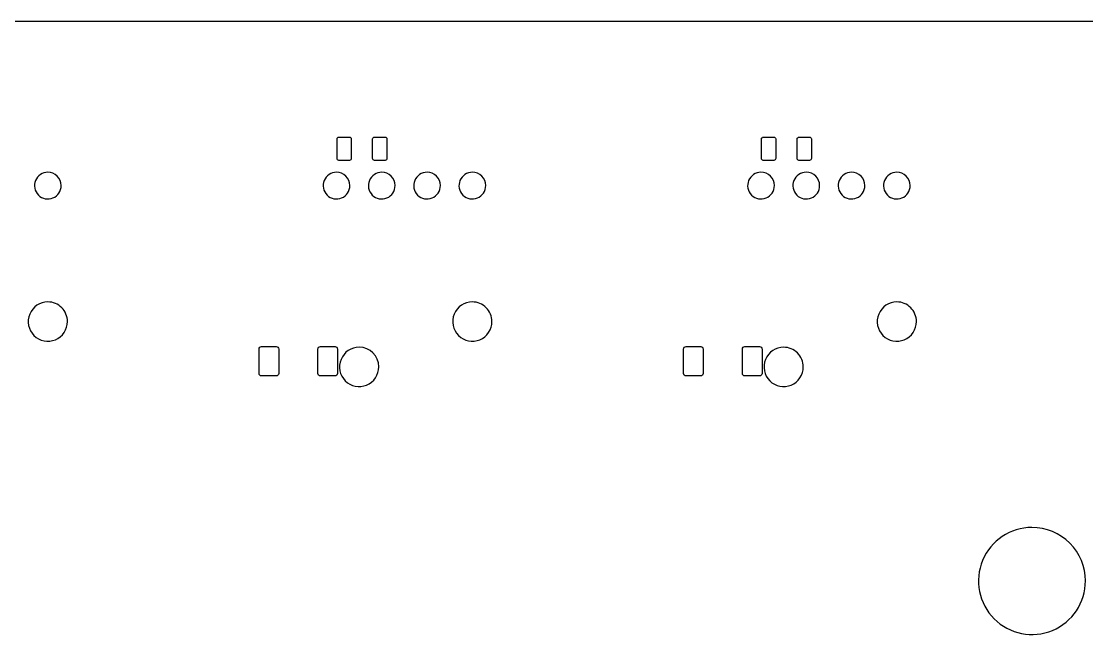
# Model space of a CAD drawing. Extents: x 0 to 449, y -141 to 0.
# Drawn here: x 67.4 to 127.2, y -34.6 to 0 of the extents above; entities that cross this region are included whole.
import ezdxf

# ---------------------------------------------------------------- set-up
doc = ezdxf.new("R2010")
doc.units = 0
doc.layers.get('0').update_dxf_attribs({"linetype": 'CONTINUOUS'})

msp = doc.modelspace()

# ---------------------------------------------------------------- linework, layer by layer
at = {"color": 7}
for p, q in [((0.024995, -0.024469), (449.28762, -0.024469)), ((85.151356, -6.579951), (85.173033, -6.547508)), ((85.173033, -6.547508), (85.205476, -6.525831)), ((85.205476, -6.525831), (85.243744, -6.518219)), ((85.243744, -6.518219), (85.843744, -6.518219)), ((85.843744, -6.518219), (85.882012, -6.525831)), ((85.882012, -6.525831), (85.914455, -6.547508)), ((85.914455, -6.547508), (85.936132, -6.579951)), ((87.151358, -6.579951), (87.173035, -6.547508)), ((87.173035, -6.547508), (87.205478, -6.525831)), ((87.205478, -6.525831), (87.243746, -6.518219)), ((87.243746, -6.518219), (87.843746, -6.518219)), ((87.843746, -6.518219), (87.882014, -6.525831)), ((87.882014, -6.525831), (87.914457, -6.547508)), ((87.914457, -6.547508), (87.936134, -6.579951)), ((108.96386, -6.579951), (108.98553, -6.547508)), ((108.98553, -6.547508), (109.01798, -6.525831)), ((109.01798, -6.525831), (109.05625, -6.518219)), ((109.05625, -6.518219), (109.65625, -6.518219)), ((109.65625, -6.518219), (109.69451, -6.525831)), ((109.69451, -6.525831), (109.72696, -6.547508)), ((109.72696, -6.547508), (109.74863, -6.579951)), ((110.96386, -6.579951), (110.98553, -6.547508)), ((110.98553, -6.547508), (111.01798, -6.525831)), ((111.01798, -6.525831), (111.05625, -6.518219)), ((111.05625, -6.518219), (111.65625, -6.518219)), ((111.65625, -6.518219), (111.69451, -6.525831)), ((111.69451, -6.525831), (111.72696, -6.547508)), ((111.72696, -6.547508), (111.74863, -6.579951)), ((85.143744, -6.618219), (85.151356, -6.579951)), ((85.143744, -7.718219), (85.143744, -6.618219)), ((85.936132, -6.579951), (85.943744, -6.618219)), ((85.943744, -6.618219), (85.943744, -7.718219)), ((87.143746, -6.618219), (87.151358, -6.579951)), ((87.143746, -7.718219), (87.143746, -6.618219)), ((87.936134, -6.579951), (87.943746, -6.618219)), ((87.943746, -6.618219), (87.943746, -7.718219)), ((108.95625, -6.618219), (108.96386, -6.579951)), ((108.95625, -7.718219), (108.95625, -6.618219)), ((109.74863, -6.579951), (109.75625, -6.618219)), ((109.75625, -6.618219), (109.75625, -7.718219)), ((110.95625, -6.618219), (110.96386, -6.579951)), ((110.95625, -7.718219), (110.95625, -6.618219)), ((111.74863, -6.579951), (111.75625, -6.618219)), ((111.75625, -6.618219), (111.75625, -7.718219)), ((85.151356, -7.756487), (85.143744, -7.718219)), ((85.173033, -7.78893), (85.151356, -7.756487)), ((85.936132, -7.756487), (85.914455, -7.78893)), ((85.943744, -7.718219), (85.936132, -7.756487)), ((87.151358, -7.756487), (87.143746, -7.718219)), ((87.173035, -7.78893), (87.151358, -7.756487)), ((87.936134, -7.756487), (87.914457, -7.78893)), ((87.943746, -7.718219), (87.936134, -7.756487)), ((108.96386, -7.756487), (108.95625, -7.718219)), ((108.98553, -7.78893), (108.96386, -7.756487)), ((109.74863, -7.756487), (109.72696, -7.78893)), ((109.75625, -7.718219), (109.74863, -7.756487)), ((110.96386, -7.756487), (110.95625, -7.718219)), ((110.98553, -7.78893), (110.96386, -7.756487)), ((111.74863, -7.756487), (111.72696, -7.78893)), ((111.75625, -7.718219), (111.74863, -7.756487)), ((85.205476, -7.810607), (85.173033, -7.78893)), ((85.243744, -7.818219), (85.205476, -7.810607)), ((85.843744, -7.818219), (85.243744, -7.818219)), ((85.882012, -7.810607), (85.843744, -7.818219)), ((85.914455, -7.78893), (85.882012, -7.810607)), ((87.205478, -7.810607), (87.173035, -7.78893)), ((87.243746, -7.818219), (87.205478, -7.810607)), ((87.843746, -7.818219), (87.243746, -7.818219)), ((87.882014, -7.810607), (87.843746, -7.818219)), ((87.914457, -7.78893), (87.882014, -7.810607)), ((109.01798, -7.810607), (108.98553, -7.78893)), ((109.05625, -7.818219), (109.01798, -7.810607)), ((109.65625, -7.818219), (109.05625, -7.818219)), ((109.69451, -7.810607), (109.65625, -7.818219)), ((109.72696, -7.78893), (109.69451, -7.810607)), ((111.01798, -7.810607), (110.98553, -7.78893)), ((111.05625, -7.818219), (111.01798, -7.810607)), ((111.65625, -7.818219), (111.05625, -7.818219)), ((111.69451, -7.810607), (111.65625, -7.818219)), ((111.72696, -7.78893), (111.69451, -7.810607)), ((68.922492, -8.48197), (68.922492, -8.48197)), ((85.114996, -8.48197), (85.114996, -8.48197)), ((87.654996, -8.48197), (87.654996, -8.48197)), ((90.194996, -8.48197), (90.194996, -8.48197)), ((92.734996, -8.48197), (92.734996, -8.48197)), ((108.927492, -8.48197), (108.927492, -8.48197)), ((111.467492, -8.48197), (111.467492, -8.48197)), ((114.007492, -8.48197), (114.007492, -8.48197)), ((116.547492, -8.48197), (116.547492, -8.48197)), ((68.922492, -15.75197), (68.922492, -15.75197)), ((92.734996, -15.75197), (92.734996, -15.75197)), ((116.547492, -15.75197), (116.547492, -15.75197)), ((80.771871, -18.386969), (80.782338, -18.33435)), ((80.771871, -19.761969), (80.771871, -18.386969)), ((80.782338, -18.33435), (80.812144, -18.289742)), ((80.812144, -18.289742), (80.856752, -18.259936)), ((80.856752, -18.259936), (80.909371, -18.249469)), ((80.909371, -18.249469), (81.734371, -18.249469)), ((81.734371, -18.249469), (81.78699, -18.259936)), ((81.78699, -18.259936), (81.831598, -18.289742)), ((81.831598, -18.289742), (81.861404, -18.33435)), ((81.861404, -18.33435), (81.871871, -18.386969)), ((81.871871, -18.386969), (81.871871, -19.761969)), ((84.071869, -18.386969), (84.082336, -18.33435)), ((84.071869, -19.761969), (84.071869, -18.386969)), ((84.082336, -18.33435), (84.112142, -18.289742)), ((84.112142, -18.289742), (84.15675, -18.259936)), ((84.15675, -18.259936), (84.209369, -18.249469)), ((84.209369, -18.249469), (85.034369, -18.249469)), ((85.034369, -18.249469), (85.086988, -18.259936)), ((85.086988, -18.259936), (85.131596, -18.289742)), ((85.131596, -18.289742), (85.161402, -18.33435)), ((85.161402, -18.33435), (85.171869, -18.386969)), ((85.171869, -18.386969), (85.171869, -19.761969)), ((86.384996, -18.29197), (86.384996, -18.29197)), ((104.58437, -18.386969), (104.59484, -18.33435)), ((104.58437, -19.761969), (104.58437, -18.386969)), ((104.59484, -18.33435), (104.62464, -18.289742)), ((104.62464, -18.289742), (104.66925, -18.259936)), ((104.66925, -18.259936), (104.72187, -18.249469)), ((104.72187, -18.249469), (105.54687, -18.249469)), ((105.54687, -18.249469), (105.59949, -18.259936)), ((105.59949, -18.259936), (105.6441, -18.289742)), ((105.6441, -18.289742), (105.6739, -18.33435)), ((105.6739, -18.33435), (105.68437, -18.386969)), ((105.68437, -18.386969), (105.68437, -19.761969)), ((107.88437, -18.386969), (107.89484, -18.33435)), ((107.88437, -19.761969), (107.88437, -18.386969)), ((107.89484, -18.33435), (107.92464, -18.289742)), ((107.92464, -18.289742), (107.96925, -18.259936)), ((107.96925, -18.259936), (108.02187, -18.249469)), ((108.02187, -18.249469), (108.84687, -18.249469)), ((108.84687, -18.249469), (108.89949, -18.259936)), ((108.89949, -18.259936), (108.9441, -18.289742)), ((108.9441, -18.289742), (108.9739, -18.33435)), ((108.9739, -18.33435), (108.98437, -18.386969)), ((108.98437, -18.386969), (108.98437, -19.761969)), ((110.197492, -18.29197), (110.197492, -18.29197)), ((80.782338, -19.814588), (80.771871, -19.761969)), ((80.812144, -19.859196), (80.782338, -19.814588)), ((80.856752, -19.889002), (80.812144, -19.859196)), ((80.909371, -19.899469), (80.856752, -19.889002)), ((81.734371, -19.899469), (80.909371, -19.899469)), ((81.78699, -19.889002), (81.734371, -19.899469)), ((81.831598, -19.859196), (81.78699, -19.889002)), ((81.861404, -19.814588), (81.831598, -19.859196)), ((81.871871, -19.761969), (81.861404, -19.814588)), ((84.082336, -19.814588), (84.071869, -19.761969)), ((84.112142, -19.859196), (84.082336, -19.814588)), ((84.15675, -19.889002), (84.112142, -19.859196)), ((84.209369, -19.899469), (84.15675, -19.889002)), ((85.034369, -19.899469), (84.209369, -19.899469)), ((85.086988, -19.889002), (85.034369, -19.899469)), ((85.131596, -19.859196), (85.086988, -19.889002)), ((85.161402, -19.814588), (85.131596, -19.859196)), ((85.171869, -19.761969), (85.161402, -19.814588)), ((104.59484, -19.814588), (104.58437, -19.761969)), ((104.62464, -19.859196), (104.59484, -19.814588)), ((104.66925, -19.889002), (104.62464, -19.859196)), ((104.72187, -19.899469), (104.66925, -19.889002)), ((105.54687, -19.899469), (104.72187, -19.899469)), ((105.59949, -19.889002), (105.54687, -19.899469)), ((105.6441, -19.859196), (105.59949, -19.889002)), ((105.6739, -19.814588), (105.6441, -19.859196)), ((105.68437, -19.761969), (105.6739, -19.814588)), ((107.89484, -19.814588), (107.88437, -19.761969)), ((107.92464, -19.859196), (107.89484, -19.814588)), ((107.96925, -19.889002), (107.92464, -19.859196)), ((108.02187, -19.899469), (107.96925, -19.889002)), ((108.84687, -19.899469), (108.02187, -19.899469)), ((108.89949, -19.889002), (108.84687, -19.899469)), ((108.9441, -19.859196), (108.89949, -19.889002)), ((108.9739, -19.814588), (108.9441, -19.859196)), ((108.98437, -19.761969), (108.9739, -19.814588)), ((124.129396, -28.390294), (124.129396, -28.390294))]:
    msp.add_line(p, q, dxfattribs=at)
for points in [[(68.229582, -8.944957), (68.113497, -9.225213), (68.177663, -9.547801), (68.392162, -9.7623)], [(68.922492, -8.48197), (68.619145, -8.48197), (68.345668, -8.664701), (68.229582, -8.944957)], [(69.452822, -8.701639), (69.31217, -8.560987), (69.121404, -8.48197), (68.922492, -8.48197)], [(69.672492, -9.23197), (69.672492, -9.033057), (69.593474, -8.842292), (69.452822, -8.701639)], [(84.422086, -8.944957), (84.306001, -9.225213), (84.370167, -9.547801), (84.584666, -9.7623)], [(85.114996, -8.48197), (84.811649, -8.48197), (84.538172, -8.664701), (84.422086, -8.944957)], [(85.645326, -8.701639), (85.504674, -8.560987), (85.313908, -8.48197), (85.114996, -8.48197)], [(85.864996, -9.23197), (85.864996, -9.033057), (85.785978, -8.842292), (85.645326, -8.701639)], [(86.962086, -8.944957), (86.846001, -9.225213), (86.910167, -9.547801), (87.124666, -9.7623)], [(87.654996, -8.48197), (87.351649, -8.48197), (87.078172, -8.664701), (86.962086, -8.944957)], [(88.185326, -8.701639), (88.044674, -8.560987), (87.853908, -8.48197), (87.654996, -8.48197)], [(88.404996, -9.23197), (88.404996, -9.033057), (88.325978, -8.842292), (88.185326, -8.701639)], [(89.502086, -8.944957), (89.386001, -9.225213), (89.450167, -9.547801), (89.664666, -9.7623)], [(90.194996, -8.48197), (89.891649, -8.48197), (89.618172, -8.664701), (89.502086, -8.944957)], [(90.944996, -9.23197), (90.944996, -8.817756), (90.60921, -8.48197), (90.194996, -8.48197)], [(92.042086, -8.944957), (91.926001, -9.225213), (91.990167, -9.547801), (92.204666, -9.7623)], [(92.734996, -8.48197), (92.431649, -8.48197), (92.158172, -8.664701), (92.042086, -8.944957)], [(93.265326, -8.701639), (93.124674, -8.560987), (92.933908, -8.48197), (92.734996, -8.48197)], [(93.484996, -9.23197), (93.484996, -9.033057), (93.405978, -8.842292), (93.265326, -8.701639)], [(108.234582, -8.944957), (108.118497, -9.225213), (108.182663, -9.547801), (108.397162, -9.7623)], [(108.927492, -8.48197), (108.624145, -8.48197), (108.350668, -8.664701), (108.234582, -8.944957)], [(109.457822, -8.701639), (109.31717, -8.560987), (109.126404, -8.48197), (108.927492, -8.48197)], [(109.677492, -9.23197), (109.677492, -9.033057), (109.598474, -8.842292), (109.457822, -8.701639)], [(110.774582, -8.944957), (110.658497, -9.225213), (110.722663, -9.547801), (110.937162, -9.7623)], [(111.467492, -8.48197), (111.164145, -8.48197), (110.890668, -8.664701), (110.774582, -8.944957)], [(111.997822, -8.701639), (111.85717, -8.560987), (111.666404, -8.48197), (111.467492, -8.48197)], [(112.217492, -9.23197), (112.217492, -9.033057), (112.138474, -8.842292), (111.997822, -8.701639)], [(113.314582, -8.944957), (113.198497, -9.225213), (113.262663, -9.547801), (113.477162, -9.7623)], [(114.007492, -8.48197), (113.704145, -8.48197), (113.430668, -8.664701), (113.314582, -8.944957)], [(114.537822, -8.701639), (114.39717, -8.560987), (114.206404, -8.48197), (114.007492, -8.48197)], [(114.757492, -9.23197), (114.757492, -9.033057), (114.678474, -8.842292), (114.537822, -8.701639)], [(115.854582, -8.944957), (115.738497, -9.225213), (115.802663, -9.547801), (116.017162, -9.7623)], [(116.547492, -8.48197), (116.244145, -8.48197), (115.970668, -8.664701), (115.854582, -8.944957)], [(117.077822, -8.701639), (116.93717, -8.560987), (116.746404, -8.48197), (116.547492, -8.48197)], [(117.297492, -9.23197), (117.297492, -9.033057), (117.218474, -8.842292), (117.077822, -8.701639)], [(69.209505, -9.924879), (69.48976, -9.808793), (69.672492, -9.535316), (69.672492, -9.23197)], [(85.402009, -9.924879), (85.682264, -9.808793), (85.864996, -9.535316), (85.864996, -9.23197)], [(87.942009, -9.924879), (88.222264, -9.808793), (88.404996, -9.535316), (88.404996, -9.23197)], [(90.482009, -9.924879), (90.762264, -9.808793), (90.944996, -9.535316), (90.944996, -9.23197)], [(93.022009, -9.924879), (93.302264, -9.808793), (93.484996, -9.535316), (93.484996, -9.23197)], [(109.214505, -9.924879), (109.49476, -9.808793), (109.677492, -9.535316), (109.677492, -9.23197)], [(111.754505, -9.924879), (112.03476, -9.808793), (112.217492, -9.535316), (112.217492, -9.23197)], [(114.294505, -9.924879), (114.57476, -9.808793), (114.757492, -9.535316), (114.757492, -9.23197)], [(116.834505, -9.924879), (117.11476, -9.808793), (117.297492, -9.535316), (117.297492, -9.23197)], [(68.392162, -9.7623), (68.60666, -9.976798), (68.929249, -10.040965), (69.209505, -9.924879)], [(84.584666, -9.7623), (84.799164, -9.976798), (85.121753, -10.040965), (85.402009, -9.924879)], [(87.124666, -9.7623), (87.339164, -9.976798), (87.661753, -10.040965), (87.942009, -9.924879)], [(89.664666, -9.7623), (89.879164, -9.976798), (90.201753, -10.040965), (90.482009, -9.924879)], [(92.204666, -9.7623), (92.419164, -9.976798), (92.741753, -10.040965), (93.022009, -9.924879)], [(108.397162, -9.7623), (108.61166, -9.976798), (108.934249, -10.040965), (109.214505, -9.924879)], [(110.937162, -9.7623), (111.15166, -9.976798), (111.474249, -10.040965), (111.754505, -9.924879)], [(113.477162, -9.7623), (113.69166, -9.976798), (114.014249, -10.040965), (114.294505, -9.924879)], [(116.017162, -9.7623), (116.23166, -9.976798), (116.554249, -10.040965), (116.834505, -9.924879)], [(68.922492, -15.75197), (68.477584, -15.75197), (68.076484, -16.019976), (67.906225, -16.431018)], [(69.700309, -16.074152), (69.494019, -15.867862), (69.21423, -15.75197), (68.922492, -15.75197)], [(70.022492, -16.85197), (70.022492, -16.560231), (69.906599, -16.280442), (69.700309, -16.074152)], [(92.734996, -15.75197), (92.290088, -15.75197), (91.888988, -16.019976), (91.718729, -16.431018)], [(93.512813, -16.074152), (93.306523, -15.867862), (93.026734, -15.75197), (92.734996, -15.75197)], [(93.834996, -16.85197), (93.834996, -16.560231), (93.719103, -16.280442), (93.512813, -16.074152)], [(116.547492, -15.75197), (116.102584, -15.75197), (115.701484, -16.019976), (115.531225, -16.431018)], [(117.325309, -16.074152), (117.119019, -15.867862), (116.83923, -15.75197), (116.547492, -15.75197)], [(117.647492, -16.85197), (117.647492, -16.560231), (117.531599, -16.280442), (117.325309, -16.074152)], [(67.906225, -16.431018), (67.735965, -16.84206), (67.830077, -17.315189), (68.144675, -17.629787)], [(91.718729, -16.431018), (91.548469, -16.84206), (91.642581, -17.315189), (91.957179, -17.629787)], [(115.531225, -16.431018), (115.360965, -16.84206), (115.455077, -17.315189), (115.769675, -17.629787)], [(69.343444, -17.868237), (69.754486, -17.697978), (70.022492, -17.296878), (70.022492, -16.85197)], [(93.155948, -17.868237), (93.56699, -17.697978), (93.834996, -17.296878), (93.834996, -16.85197)], [(116.968444, -17.868237), (117.379486, -17.697978), (117.647492, -17.296878), (117.647492, -16.85197)], [(68.144675, -17.629787), (68.459272, -17.944385), (68.932402, -18.038496), (69.343444, -17.868237)], [(91.957179, -17.629787), (92.271776, -17.944385), (92.744906, -18.038496), (93.155948, -17.868237)], [(115.769675, -17.629787), (116.084272, -17.944385), (116.557402, -18.038496), (116.968444, -17.868237)], [(86.384996, -18.29197), (85.940088, -18.29197), (85.538988, -18.559976), (85.368729, -18.971018)], [(87.484996, -19.39197), (87.484996, -18.784456), (86.992509, -18.29197), (86.384996, -18.29197)], [(110.197492, -18.29197), (109.752584, -18.29197), (109.351484, -18.559976), (109.181225, -18.971018)], [(110.975309, -18.614152), (110.769019, -18.407862), (110.48923, -18.29197), (110.197492, -18.29197)], [(85.368729, -18.971018), (85.198469, -19.38206), (85.292581, -19.855189), (85.607179, -20.169787)], [(109.181225, -18.971018), (109.010965, -19.38206), (109.105077, -19.855189), (109.419675, -20.169787)], [(111.297492, -19.39197), (111.297492, -19.100231), (111.181599, -18.820442), (110.975309, -18.614152)], [(86.805948, -20.408237), (87.21699, -20.237978), (87.484996, -19.836878), (87.484996, -19.39197)], [(110.618444, -20.408237), (111.029486, -20.237978), (111.297492, -19.836878), (111.297492, -19.39197)], [(85.607179, -20.169787), (85.921776, -20.484385), (86.394906, -20.578496), (86.805948, -20.408237)], [(109.419675, -20.169787), (109.734272, -20.484385), (110.207402, -20.578496), (110.618444, -20.408237)], [(124.129396, -28.390294), (122.916009, -28.390294), (121.8221, -29.12122), (121.357757, -30.242243)], [(126.250716, -29.268973), (125.688107, -28.706364), (124.925045, -28.390294), (124.129396, -28.390294)], [(127.129396, -31.390294), (127.129396, -30.594644), (126.813325, -29.831582), (126.250716, -29.268973)], [(121.357757, -30.242243), (120.893414, -31.363266), (121.150082, -32.65362), (122.008076, -33.511614)], [(125.277446, -34.161932), (126.398469, -33.697589), (127.129396, -32.60368), (127.129396, -31.390294)], [(122.008076, -33.511614), (122.86607, -34.369608), (124.156423, -34.626275), (125.277446, -34.161932)]]:
    msp.add_open_spline(points, degree=3, dxfattribs=at)

doc.saveas('drawing.dxf')
